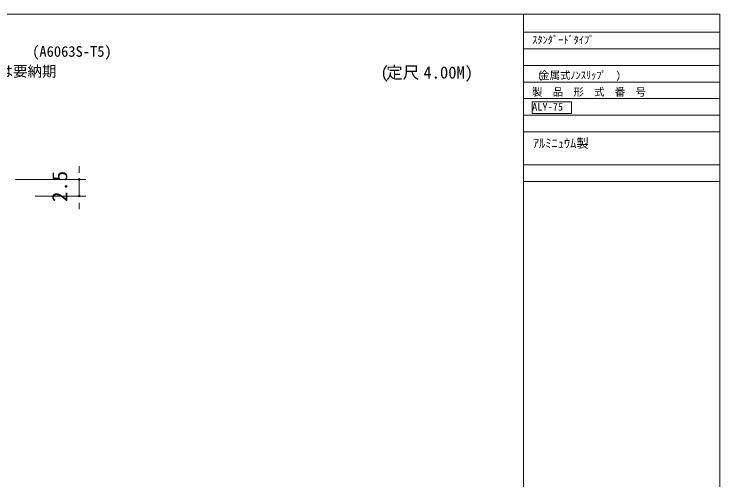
# Model space of a CAD drawing. Units: millimetres at full size, sheet at 2:1; details may follow other scales. Extents: x -101 to 101, y -70 to 70.
# Drawn here: x -5.3 to 101.2, y 0 to 70.2 of the extents above; entities that cross this region are included whole.
import ezdxf
from ezdxf.enums import TextEntityAlignment as Align

# ---------------------------------------------------------------- set-up
doc = ezdxf.new("R2010")
doc.units = ezdxf.units.MM
doc.header["$LTSCALE"] = 0.5
doc.header["$PDMODE"] = 32
doc.header["$PDSIZE"] = 0.25
doc.layers.add('0-2_寸法', color=7, linetype='Continuous', lineweight=18)
doc.layers.add('0-9_一般', color=140, linetype='Continuous', lineweight=18)
doc.styles.add('ＭＳ ゴシック', font='')
doc.styles.get('ＭＳ ゴシック').set_extended_font_data('MS Gothic')

msp = doc.modelspace()

# ---------------------------------------------------------------- linework, layer by layer
at = {"layer": '0-2_寸法'}
for p, q in [((-101.25, 70.25), (101.25, 70.25)), ((4.5644, 46.309), (4.5644, 47.3089)), ((-5.0857, 45.309), (5.5644, 45.309)), ((4.5644, 45.309), (4.5644, 42.809)), ((4.5644, 42.809), (4.5644, 45.309)), ((-2.0856, 42.809), (5.5644, 42.809)), ((4.5644, 41.8091), (4.5644, 40.8092))]:
    msp.add_line(p, q, dxfattribs=at)
msp.add_lwpolyline([(101.25, 70.25), (101.25, -70.25), (-101.25, -70.25), (-101.25, 70.25)], dxfattribs=at)
for p in [(4.5644, 45.309), (4.5644, 42.809)]:
    msp.add_point(p, dxfattribs=at)
at = {"layer": '0-9_一般', "color": 7}
for points in [[(71.6144, 70.25), (101.25, 70.25), (101.25, 67.5091), (71.6144, 67.5091)], [(71.6144, 67.5091), (101.25, 67.5091), (101.25, 65.0091), (71.6144, 65.0091)], [(71.6144, 65.0091), (101.25, 65.0091), (101.25, 62.5091), (71.6144, 62.5091)], [(71.6144, 62.5091), (101.25, 62.5091), (101.25, 60.0091), (71.6144, 60.0091)], [(71.6144, 60.0091), (101.25, 60.0091), (101.25, 57.5091), (71.6144, 57.5091)], [(71.6144, 57.5091), (101.25, 57.5091), (101.25, 55.0091), (71.6144, 55.0091)], [(72.9143, 55.2632), (78.8763, 55.2632), (78.8763, 57.0271), (72.9143, 57.0271)], [(71.6144, 55.0091), (101.25, 55.0091), (101.25, 52.5091), (71.6144, 52.5091)], [(71.6144, 52.5091), (101.25, 52.5091), (101.25, 47.5091), (71.6144, 47.5091)], [(71.6144, 47.5091), (101.25, 47.5091), (101.25, 45.0091), (71.6144, 45.0091)], [(71.6144, 45.0091), (101.25, 45.0091), (101.25, -4.9909), (71.6144, -4.9909)]]:
    msp.add_lwpolyline(points, close=True, dxfattribs=at)

# ---------------------------------------------------------------- texts
at = {"layer": '0-2_寸法', "style": 'ＭＳ ゴシック'}
msp.add_text('2.5', height=2.292, rotation=90, dxfattribs=at).set_placement((3.4344, 41.9244), align=Align.BOTTOM_LEFT)
at = {"layer": '0-9_一般', "color": 7, "style": 'ＭＳ ゴシック'}
for s, height, p in [('ｽﾀﾝﾀﾞｰﾄﾞﾀｲﾌﾟ', 1.146, (72.9323, 65.4403)), ('(A6063S-T5)', 1.605, (-2.5505, 63.3355)), ('本体穴明の場合は要納期', 1.605, (-22.9529, 60.3451)), ('(', 1.834, (50.0316, 59.9789)), ('定尺', 1.834, (50.8879, 59.9789)), ('4.00M)', 1.834, (56.5086, 59.9789)), (' (', 1.146, (72.9293, 60.1078)), ('金属式ﾉﾝｽﾘｯﾌﾟ', 1.146, (73.9997, 60.1078)), (')', 1.146, (85.5333, 60.1078)), ('製\u3000品\u3000形\u3000式\u3000番\u3000号', 1.146, (72.8914, 57.5883)), ('ALY-75', 1.146, (72.9075, 55.3538)), ('ｱﾙﾐﾆｭｳﾑ製', 1.375, (73.0238, 49.6724))]:
    msp.add_text(s, height=height, dxfattribs=at).set_placement(p, align=Align.BOTTOM_LEFT)

doc.saveas('drawing.dxf')
